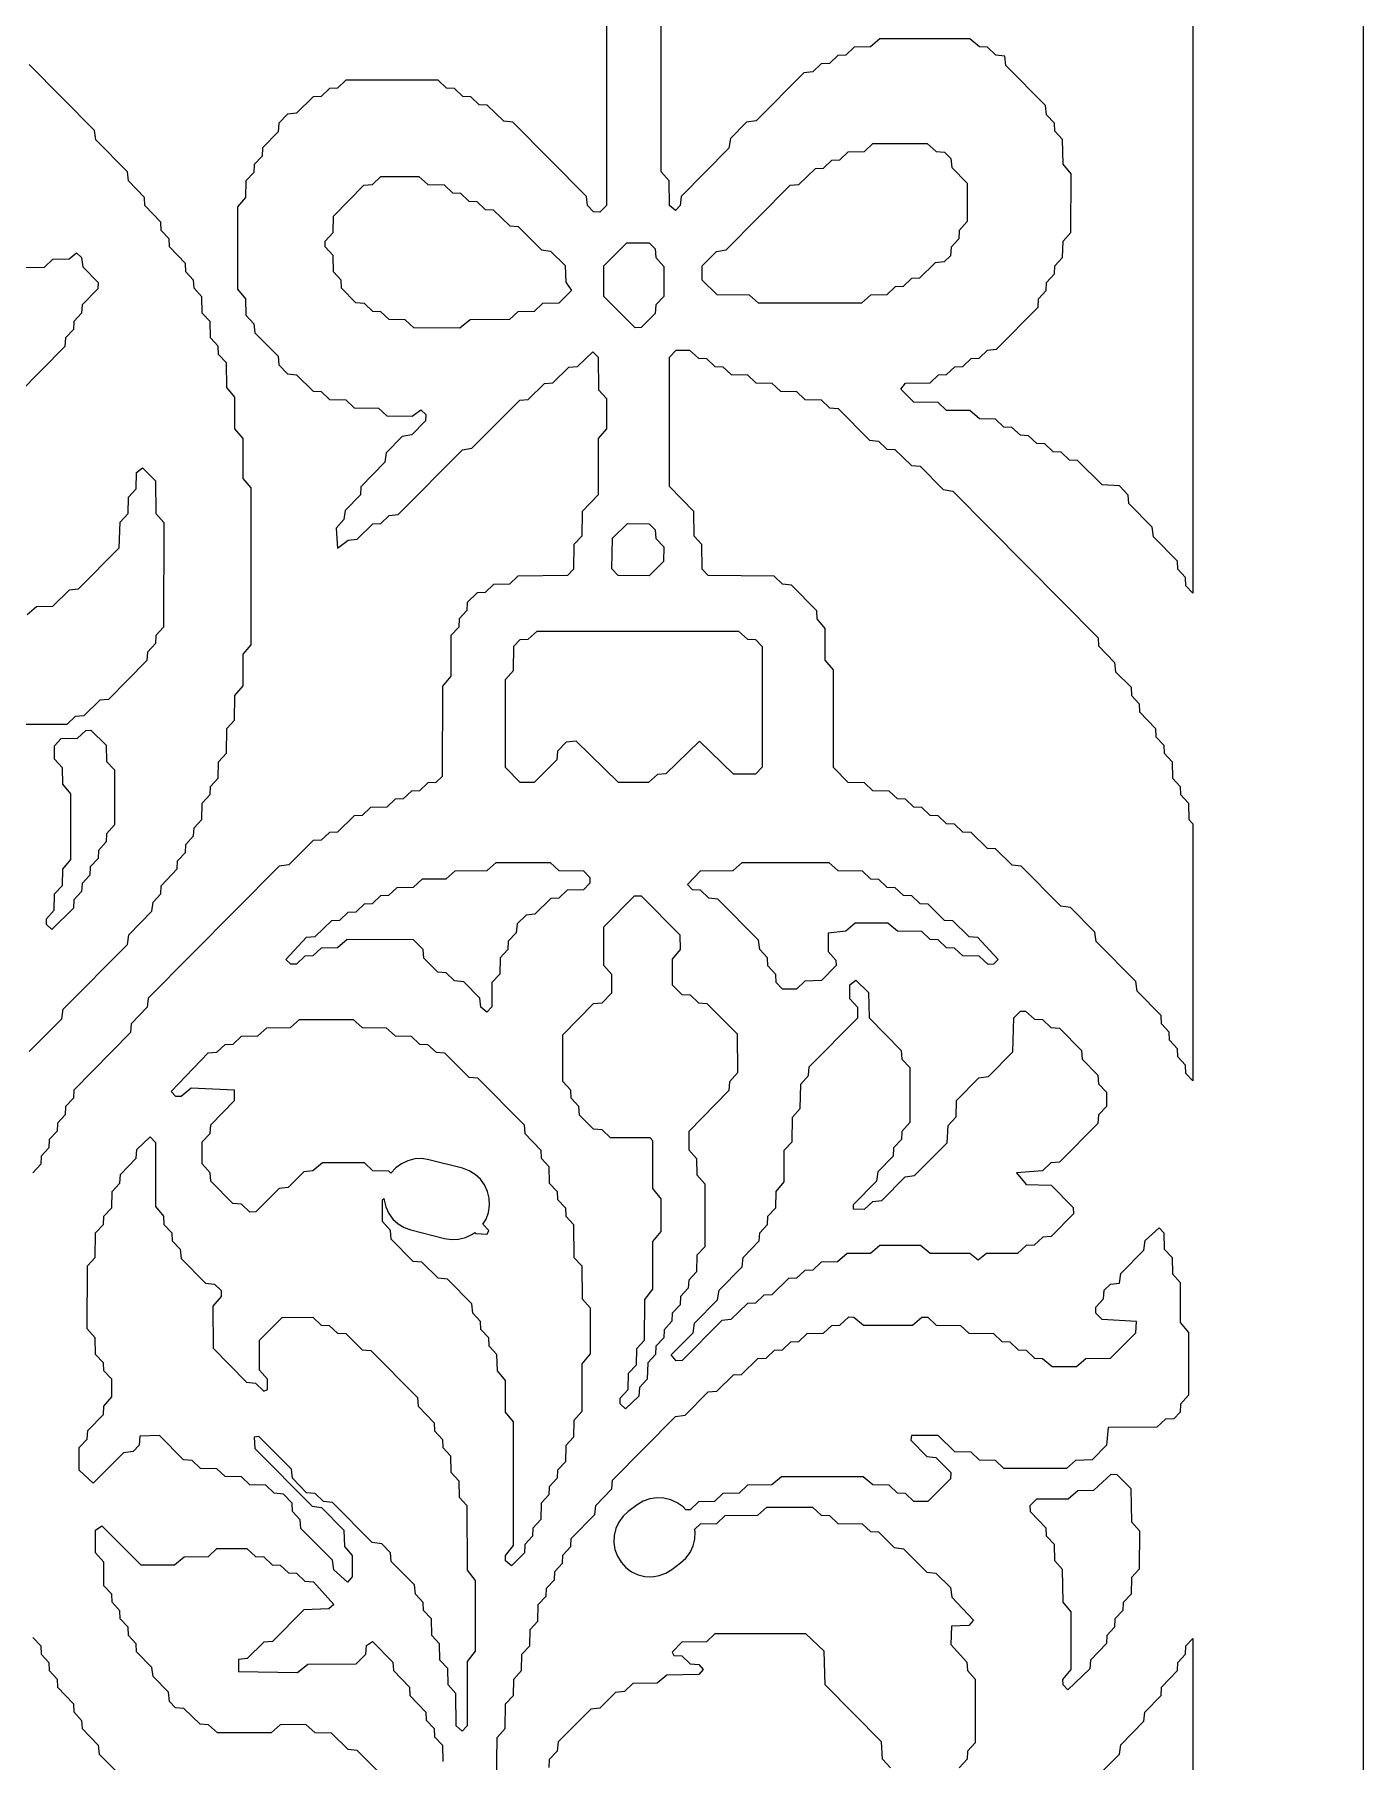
# Model space of a CAD drawing. Header units: millimetres. Extents: x 10 to 410, y 18 to 283.
# Drawn here: x 180.1 to 211.27, y 51.89 to 92.4 of the extents above; entities that cross this region are included whole.
import ezdxf

# ---------------------------------------------------------------- set-up
doc = ezdxf.new("R2010")
doc.units = ezdxf.units.MM
doc.layers.add('CUT', color=1, linetype='Continuous')

msp = doc.modelspace()

# ---------------------------------------------------------------- linework, layer by layer
at = {"layer": 'CUT'}
for points in [[(190.134, 21), (198.134, 21), (198.134, 24), (211.2679, 24), (211.2679, 144), (198.134, 144), (198.134, 147), (190.134, 147), (190.134, 144), (169.134, 144), (169.134, 147), (161.134, 147), (161.134, 144), (148, 144), (148, 24), (161.134, 24), (161.134, 21), (169.134, 21), (169.134, 24), (190.134, 24)], [(200.4707, 86.491), (200.2819, 86.4826), (200.0861, 86.2971), (199.705, 86.2888), (199.4957, 86.1005), (197.0791, 86.1005), (196.8699, 86.2888), (196.1041, 86.2971), (195.7589, 86.645), (195.7589, 86.977), (196.0927, 87.3172), (196.3168, 87.3493), (197.8235, 88.8681), (198.0237, 88.8841), (198.4118, 89.2635), (198.6006, 89.2718), (198.7964, 89.4573), (198.9852, 89.4657), (199.181, 89.6512), (199.5621, 89.6595), (199.7579, 89.8451), (201.0341, 89.8478), (201.2434, 89.6595), (201.4436, 89.6436), (201.5851, 89.4972), (201.609, 89.283), (201.9697, 88.9156), (201.9723, 88.0153), (201.7855, 87.8048), (201.7774, 87.6143), (201.5932, 87.4171), (201.5776, 87.2152), (201.4322, 87.0725), (201.2195, 87.0482), (200.8553, 86.6848), (200.6665, 86.6765)], [(192.6907, 86.3986), (192.3939, 86.1032), (192.0128, 86.0949), (191.817, 85.9094), (191.4359, 85.901), (191.2401, 85.7155), (190.3103, 85.7128), (190.0728, 85.519), (188.9889, 85.5216), (188.7931, 85.7072), (188.412, 85.7155), (188.2162, 85.901), (188.0274, 85.9094), (187.8316, 86.0949), (187.6314, 86.1109), (187.2976, 86.4511), (187.2894, 86.6416), (187.1053, 86.8388), (187.0971, 87.2232), (186.913, 87.4204), (186.913, 87.5586), (187.0971, 87.7558), (187.1053, 88.1402), (187.8237, 88.8681), (188.0239, 88.8841), (188.2197, 89.0696), (189.1113, 89.0723), (189.3206, 88.8841), (189.7017, 88.8758), (189.8975, 88.6902), (190.0863, 88.6819), (190.2821, 88.4964), (190.4709, 88.488), (190.6667, 88.3025), (190.8555, 88.2942), (191.2436, 87.9148), (191.4438, 87.8988), (191.9889, 87.3493), (192.2016, 87.3249), (192.5393, 86.9883), (192.555, 86.5926)], [(194.8545, 86.2573), (194.6703, 86.06), (194.6546, 85.8582), (194.3284, 85.5293), (194.1811, 85.5216), (193.4513, 86.2573), (193.4513, 86.977), (193.9888, 87.5187), (194.5093, 87.5187), (194.6546, 87.376), (194.6703, 87.1742), (194.8571, 86.9637)], [(204.3936, 71.927), (204.1695, 71.959), (203.2397, 72.8963), (203.027, 72.9207), (202.639, 73.3001), (202.4501, 73.3084), (202.0621, 73.6878), (201.8732, 73.6961), (201.6774, 73.8817), (201.4886, 73.89), (201.2928, 74.0755), (201.104, 74.0838), (200.9082, 74.2694), (200.7194, 74.2777), (200.5236, 74.4632), (200.3348, 74.4716), (200.139, 74.6571), (199.7579, 74.6654), (199.5621, 74.851), (199.181, 74.8593), (198.8358, 75.2072), (198.8332, 77.5022), (198.6435, 77.7274), (198.6409, 78.4715), (198.4512, 78.6967), (198.443, 78.8872), (197.8552, 79.4876), (197.6425, 79.512), (197.4468, 79.6975), (195.9004, 79.7135), (195.7589, 79.8598), (195.7508, 80.4381), (195.5666, 80.6353), (195.5585, 81.2135), (194.9897, 81.7985), (194.9871, 84.8312), (195.1426, 84.9985), (195.4573, 85.0012), (195.6666, 84.813), (195.8554, 84.8047), (196.0512, 84.6192), (196.24, 84.6108), (196.4358, 84.4253), (196.8169, 84.417), (197.0127, 84.2314), (197.3938, 84.2231), (197.5896, 84.0376), (197.9707, 84.0292), (198.1665, 83.8437), (198.5477, 83.8354), (198.7434, 83.6498), (198.9437, 83.6339), (199.6811, 82.8904), (199.8938, 82.8661), (200.0896, 82.6805), (200.2784, 82.6722), (200.6665, 82.2928), (200.8667, 82.2768), (201.4118, 81.7273), (201.6359, 81.6952), (205.0465, 78.2532), (205.0547, 78.0627), (205.4312, 77.6717), (205.4551, 77.4574), (205.8158, 77.0901), (205.8239, 76.8996), (206.0081, 76.7024), (206.0162, 76.5119), (206.3927, 76.1208), (206.4008, 75.9303), (206.585, 75.733), (206.5931, 75.5425), (206.7773, 75.3453), (206.7854, 74.961), (206.9696, 74.7637), (206.9777, 74.5732), (207.1619, 74.376), (207.17, 73.9917), (207.2679, 73.8869), (207.2679, 67.8597), (207.1049, 68.0343), (207.0967, 68.2248), (206.9126, 68.422), (206.9044, 68.6125), (206.7202, 68.8098), (206.7121, 69.0003), (206.5279, 69.1975), (206.5198, 69.388), (205.9585, 69.9616), (205.9271, 70.1871), (204.997, 71.1248), (204.9656, 71.3503)], [(193.7851, 79.7135), (193.641, 79.8732), (193.6511, 80.5909), (194.0022, 80.9302), (194.5093, 80.9275), (194.6546, 80.7848), (194.6703, 80.5829), (194.8545, 80.3857), (194.8469, 80.0424), (194.5093, 79.7058)], [(192.347, 75.3897), (191.817, 74.8593), (191.4888, 74.8593), (191.1437, 75.2072), (191.141, 77.2706), (191.3278, 77.4812), (191.336, 78.0594), (191.4888, 78.2134), (191.6777, 78.2217), (191.8869, 78.41), (196.6112, 78.41), (196.8204, 78.2217), (197.0092, 78.2134), (197.1647, 78.0461), (197.1647, 75.2205), (197.0092, 75.0532), (196.4887, 75.0532), (195.6913, 75.8252), (194.9053, 75.0608), (194.7051, 75.0448), (194.4958, 74.8566), (193.7965, 74.8593), (192.8033, 75.8259), (192.5659, 75.8042), (192.3627, 75.5915)], [(180.4993, 71.4091), (180.3747, 71.5238), (180.3747, 71.662), (180.5588, 71.8592), (180.567, 72.2435), (180.7511, 72.4408), (180.7593, 72.8251), (180.9489, 73.0503), (180.9489, 74.5943), (180.7593, 74.8195), (180.7511, 75.2038), (180.567, 75.401), (180.5643, 75.7197), (180.7198, 75.8871), (181.101, 75.8954), (181.2967, 76.0809), (181.4192, 76.0836), (181.7778, 75.733), (181.786, 75.3487), (181.9701, 75.1515), (181.9727, 73.8635), (181.786, 73.6529), (181.7778, 73.4624), (181.5937, 73.2652), (181.5855, 73.0747), (181.4014, 72.8775), (181.3932, 72.687), (181.2091, 72.4898), (181.2009, 72.2993), (181.0168, 72.102), (181.0086, 71.9115)], [(191.0165, 70.745), (191.0084, 70.3607), (190.8242, 70.1634), (190.8187, 69.5985), (190.7049, 69.4732), (190.5667, 69.5852), (190.5428, 69.7994), (190.1631, 70.1822), (189.9504, 70.2066), (189.7546, 70.3922), (189.5544, 70.4081), (189.2281, 70.7371), (189.2125, 70.9389), (188.9854, 71.1676), (187.4257, 71.1732), (187.2017, 70.9821), (186.8206, 70.9737), (186.6248, 70.7882), (186.436, 70.7799), (186.2402, 70.5943), (186.1043, 70.5943), (185.9923, 70.7072), (186.4775, 71.2267), (186.6778, 71.2427), (187.0658, 71.6221), (187.2547, 71.6305), (187.4504, 71.816), (187.6393, 71.8243), (187.8351, 72.0099), (188.0239, 72.0182), (188.2197, 72.2037), (188.4085, 72.212), (188.6043, 72.3976), (188.9854, 72.4059), (189.1946, 72.5941), (189.7546, 72.5998), (189.9639, 72.788), (190.7161, 72.7936), (190.9254, 72.9818), (192.1882, 72.9818), (192.3974, 72.7936), (192.9709, 72.7853), (193.1237, 72.6313), (193.1237, 72.4931), (192.9709, 72.3391), (192.5897, 72.3308), (192.3939, 72.1452), (192.2051, 72.1369), (191.8284, 71.7652), (191.6282, 71.7492), (191.4169, 71.5442), (191.393, 71.33), (191.2088, 71.1327), (191.2007, 70.9422)], [(202.698, 70.7072), (202.586, 70.5943), (202.4636, 70.5917), (202.2544, 70.7799), (201.8732, 70.7882), (201.6774, 70.9737), (201.4886, 70.9821), (201.2928, 71.1676), (201.104, 71.1759), (200.9082, 71.3615), (200.3348, 71.3698), (200.1108, 71.561), (199.3485, 71.561), (199.1246, 71.3698), (198.7087, 71.3267), (198.7087, 70.8899), (198.8928, 70.6927), (198.8955, 70.5678), (198.559, 70.2143), (198.1665, 70.1983), (197.9707, 70.0128), (197.6425, 70.0128), (197.4897, 70.1668), (197.4815, 70.3573), (197.2974, 70.5545), (197.2892, 70.745), (197.1051, 70.9422), (197.0812, 71.1564), (196.1245, 72.1209), (195.9118, 72.1452), (195.716, 72.3308), (195.5272, 72.3391), (195.4126, 72.4653), (195.7195, 72.7853), (196.4852, 72.7936), (196.6945, 72.9818), (198.7265, 72.9818), (198.9357, 72.7936), (199.5092, 72.7853), (199.705, 72.5998), (199.8938, 72.5914), (200.0896, 72.4059), (200.2784, 72.3976), (200.4742, 72.212), (200.663, 72.2037), (200.8588, 72.0182), (201.0476, 72.0099), (201.4357, 71.6305), (201.6245, 71.6221), (202.0126, 71.2427), (202.2128, 71.2267)], [(195.6318, 65.6556), (195.8186, 65.4451), (195.816, 63.9632), (195.6318, 63.766), (195.6237, 63.3817), (195.4395, 63.1844), (195.4314, 62.9939), (195.2472, 62.7967), (195.2391, 62.6062), (195.0549, 62.409), (195.0468, 62.2185), (194.8626, 62.0213), (194.8545, 61.8308), (194.6703, 61.6335), (194.6621, 61.443), (194.478, 61.2458), (194.4698, 60.8615), (194.2857, 60.6642), (194.27, 60.4624), (193.9606, 60.1652), (193.8359, 60.2799), (193.8359, 60.418), (194.02, 60.6152), (194.0282, 60.9996), (194.2124, 61.1968), (194.2205, 61.5812), (194.4047, 61.7784), (194.4102, 62.731), (194.6025, 62.9695), (194.6025, 64.0881), (194.7948, 64.3265), (194.7948, 65.0951), (194.6025, 65.3336), (194.6025, 66.4521), (194.534, 66.5206), (193.6042, 66.5233), (193.4084, 66.7088), (193.2082, 66.7248), (192.8819, 67.0537), (192.8662, 67.2555), (192.6821, 67.4527), (192.6739, 67.6432), (192.4898, 67.8405), (192.4871, 68.9346), (193.2082, 69.6759), (193.4084, 69.6918), (193.6354, 69.9206), (193.6354, 70.3573), (193.4487, 70.5678), (193.4513, 71.4681), (194.1697, 72.1961), (194.3284, 72.1961), (195.2315, 71.2856), (195.2391, 70.9422), (195.0494, 70.7171), (195.0549, 70.1144), (195.282, 69.8857), (195.4708, 69.8774), (195.6666, 69.6918), (195.8668, 69.6759), (196.5777, 68.9592), (196.5878, 68.0476), (196.401, 67.8371), (196.3854, 67.6353), (195.4395, 66.6739), (195.4395, 66.2372), (195.6237, 66.04)], [(199.7579, 65.0309), (199.9706, 65.0552), (200.5157, 65.6048), (200.7398, 65.6368), (201.5041, 66.4074), (201.5281, 66.8154), (201.7122, 67.0127), (201.7204, 67.397), (202.2464, 67.9311), (202.4705, 67.9631), (203.0426, 68.5398), (203.0665, 69.3356), (203.2193, 69.4897), (203.3418, 69.4924), (203.551, 69.3041), (203.7399, 69.2958), (203.9356, 69.1103), (204.1359, 69.0943), (204.6544, 68.5715), (204.6701, 68.3697), (205.039, 67.9899), (205.0547, 67.7881), (205.2388, 67.5909), (205.2388, 67.2589), (205.0547, 67.0617), (205.039, 66.8598), (204.1359, 65.9493), (203.9356, 65.9334), (203.7399, 65.7478), (203.1318, 65.7049), (203.3587, 65.4269), (203.9436, 65.4109), (204.4621, 64.8881), (204.4696, 64.7387), (203.9436, 64.2046), (203.7433, 64.1886), (203.5476, 64.0031), (203.3587, 63.9947), (203.1495, 63.8065), (202.4254, 63.8065), (202.2296, 63.6547), (202.0339, 63.8065), (201.104, 63.8092), (200.88, 64.0004), (199.9254, 64.0004), (199.7015, 63.8092), (199.1562, 63.8065), (198.9323, 63.6153), (198.5511, 63.607), (198.3554, 63.4215), (198.1665, 63.4132), (197.9707, 63.2276), (197.7819, 63.2193), (197.3938, 62.8399), (197.205, 62.8316), (197.0092, 62.646), (196.8204, 62.6377), (196.4323, 62.2583), (196.2196, 62.2339), (195.2899, 61.2967), (195.1426, 61.289), (195.0306, 61.4285), (195.5427, 61.9486), (195.5742, 62.1741), (196.1196, 62.724), (196.1511, 62.9495), (196.6966, 63.4994), (196.7205, 63.7137), (197.0969, 64.1047), (197.1051, 64.2952), (197.2892, 64.4925), (197.2974, 64.683), (197.4815, 64.8802), (197.4897, 65.2646), (197.6793, 65.4897), (197.682, 66.2339), (197.8661, 66.4311), (197.8743, 67.0093), (198.0584, 67.2065), (198.0666, 67.7847), (198.2507, 67.982), (198.2664, 68.1838), (199.4045, 69.339), (199.4045, 69.5818), (199.2204, 69.7791), (199.2204, 70.1111), (199.3585, 70.2231), (199.6545, 69.9285), (199.6702, 69.339), (200.4237, 68.5715), (200.4394, 68.3697), (200.6236, 68.1725), (200.6262, 66.8845), (200.4394, 66.6739), (200.4313, 66.4834), (200.2471, 66.2862), (200.239, 66.0957), (199.8783, 65.7283), (199.8468, 65.5028), (199.3014, 64.9529), (199.2997, 64.8591), (199.5621, 64.8453)], [(192.1622, 65.8461), (192.1704, 65.4618), (192.3545, 65.2646), (192.3627, 65.0741), (192.5468, 64.8768), (192.555, 64.6863), (192.7391, 64.4891), (192.7473, 63.717), (192.9314, 63.5198), (192.9396, 62.7477), (193.1264, 62.5372), (193.1264, 61.4564), (192.9341, 61.2179), (192.9341, 60.0993), (192.7473, 59.8888), (192.7391, 59.5044), (192.555, 59.3072), (192.5468, 58.9228), (192.3627, 58.7256), (192.3545, 58.5351), (192.1704, 58.3379), (192.1622, 58.1474), (191.9781, 57.9502), (191.9699, 57.5658), (191.7858, 57.3686), (191.7776, 57.1781), (191.5935, 56.9809), (191.5853, 56.7904), (191.2818, 56.4845), (191.1437, 56.5965), (191.141, 56.7213), (191.3333, 56.9598), (191.3333, 59.8609), (191.1437, 60.086), (191.141, 60.8302), (190.9514, 61.0553), (190.9432, 61.4397), (190.759, 61.6369), (190.7509, 61.8274), (190.5667, 62.0246), (190.5586, 62.2151), (190.3744, 62.4123), (190.3505, 62.6266), (189.7785, 63.2033), (189.5658, 63.2276), (189.1777, 63.607), (188.9775, 63.623), (188.4589, 64.1458), (188.4432, 64.3476), (188.2565, 64.5581), (188.2591, 65.0707), (188.2928, 65.1017), (188.2945, 65.0638), (188.3343, 64.902), (188.4048, 64.751), (188.5035, 64.6168), (188.6265, 64.5043), (188.769, 64.418), (188.9257, 64.3612), (189.7115, 64.1607), (189.8762, 64.1355), (190.0426, 64.1429), (190.2045, 64.1827), (190.3554, 64.2533), (190.4255, 64.3048), (190.4505, 64.2798), (190.716, 64.2637), (190.7509, 64.3475), (190.6139, 64.4943), (190.6884, 64.6175), (190.7452, 64.7741), (190.7704, 64.9388), (190.763, 65.1053), (190.7232, 65.2671), (190.6526, 65.418), (190.554, 65.5523), (190.431, 65.6648), (190.2884, 65.7511), (190.1318, 65.8079), (189.346, 66.0084), (189.1813, 66.0336), (189.0148, 66.0261), (188.853, 65.9864), (188.7021, 65.9158), (188.5678, 65.8171), (188.4558, 65.6947), (188.4085, 65.7395), (188.0274, 65.7478), (187.8316, 65.9334), (186.8488, 65.939), (186.6248, 65.7478), (186.4121, 65.7234), (186.0479, 65.3601), (185.8352, 65.3357), (185.2901, 64.7862), (185.1428, 64.7785), (184.947, 64.964), (184.7468, 64.98), (184.2282, 65.5028), (184.2126, 65.7046), (184.0258, 65.9152), (184.0284, 66.4277), (184.2126, 66.6249), (184.2282, 66.8268), (184.7895, 67.4004), (184.7894, 67.6434), (183.7719, 67.6837), (183.5345, 67.4899), (183.4121, 67.4926), (183.3001, 67.6054), (184.1699, 68.5127), (184.3701, 68.5287), (184.5659, 68.7142), (184.7547, 68.7225), (184.9505, 68.9081), (185.3316, 68.9164), (185.5409, 69.1046), (186.1009, 69.1103), (186.3101, 69.2985), (187.5729, 69.2985), (187.7821, 69.1103), (188.3421, 69.1046), (188.5513, 68.9164), (188.9325, 68.9081), (189.1283, 68.7225), (189.3171, 68.7142), (189.5129, 68.5287), (189.7131, 68.5127), (190.2821, 67.9471), (190.4823, 67.9311), (191.5778, 66.8268), (191.5935, 66.6249), (191.9699, 66.2339), (191.9781, 66.0434)], [(185.4744, 60.5804), (185.5586, 60.6151), (185.5587, 60.8581), (185.3719, 61.0686), (185.3745, 61.7751), (185.9006, 62.3091), (186.6248, 62.3168), (186.8206, 62.1313), (187.0094, 62.1229), (187.2052, 61.9374), (187.394, 61.9291), (187.7821, 61.5497), (187.9823, 61.5337), (189.0778, 60.4293), (189.0935, 60.2275), (189.47, 59.8364), (189.4781, 59.6459), (189.6623, 59.4487), (189.6704, 59.2582), (189.8546, 59.061), (189.8627, 58.6766), (190.0469, 58.4794), (190.055, 58.0951), (190.2392, 57.8978), (190.2418, 56.3782), (190.4341, 56.1398), (190.4341, 54.4774), (190.2418, 54.2389), (190.2418, 52.7326), (190.128, 52.6073), (189.9872, 52.7326), (189.9817, 53.4914), (189.7975, 53.6886), (189.7894, 54.073), (189.6052, 54.2702), (189.5971, 54.6545), (189.4129, 54.8518), (189.4048, 55.2361), (189.2206, 55.4333), (189.2125, 55.6238), (189.0283, 55.8211), (189.0044, 56.0353), (188.4589, 56.5852), (188.4432, 56.787), (188.24, 56.9997), (188.016, 57.0317), (187.0862, 57.969), (186.8735, 57.9934), (186.6778, 58.1789), (186.4775, 58.1949), (186.1438, 58.5351), (186.1199, 58.7493), (185.3555, 59.5199), (185.2475, 59.5012), (185.2632, 59.2345), (186.6044, 57.8824), (186.8285, 57.8503), (187.3546, 57.3162), (187.3628, 56.9319), (187.5496, 56.7213), (187.5496, 56.2221), (187.4357, 56.0968), (187.1128, 56.3913), (187.0814, 56.6169), (186.3436, 57.3606), (186.3279, 57.5625), (186.1438, 57.7597), (186.1356, 57.9502), (185.9324, 58.1629), (185.7197, 58.1872), (185.5239, 58.3728), (185.1428, 58.3811), (184.947, 58.5666), (184.5659, 58.575), (184.3701, 58.7605), (183.989, 58.7688), (183.7932, 58.9544), (183.593, 58.9703), (183.024, 59.5359), (182.5692, 59.5221), (182.547, 59.3106), (182.4055, 59.1642), (182.1815, 59.1322), (181.4743, 58.4231), (181.1439, 58.729), (181.1439, 59.2549), (181.328, 59.4521), (181.3437, 59.6539), (181.7126, 60.0337), (181.7208, 60.2242), (181.9104, 60.4493), (181.9049, 60.8581), (181.7208, 61.0553), (181.7126, 61.2458), (181.5285, 61.443), (181.5203, 61.8274), (181.3335, 62.038), (181.3362, 63.5198), (181.5203, 63.717), (181.5285, 64.2952), (181.7126, 64.4925), (181.7208, 64.683), (181.9049, 64.8802), (181.9131, 65.2646), (182.0972, 65.4618), (182.1129, 65.6636), (182.4818, 66.0434), (182.4975, 66.2452), (182.807, 66.5424), (182.9343, 66.4144), (182.9343, 64.9081), (183.1239, 64.683), (183.1321, 64.4925), (183.3162, 64.2952), (183.3244, 64.1047), (183.5085, 63.9075), (183.5324, 63.6933), (184.1045, 63.1166), (184.3172, 63.0922), (184.4701, 62.9382), (184.4701, 62.8001), (184.2804, 62.5749), (184.2859, 61.5846), (185.066, 60.7903), (185.2787, 60.7659)], [(204.2203, 53.6886), (204.2177, 53.8134), (204.41, 54.0519), (204.41, 55.4021), (204.2203, 55.6272), (204.2121, 56.3993), (204.028, 56.5965), (204.0198, 56.9809), (203.8357, 57.1781), (203.8275, 57.3686), (203.4586, 57.7484), (203.4511, 57.8978), (203.604, 58.0519), (204.3415, 58.0545), (204.5655, 58.2457), (204.9466, 58.254), (205.3481, 58.6361), (205.482, 58.6258), (205.8082, 58.2969), (205.8239, 57.5135), (206.0107, 57.3029), (206.0081, 56.4027), (205.8239, 56.2054), (205.8158, 55.8211), (205.6316, 55.6238), (205.6235, 55.4333), (205.4393, 55.2361), (205.4312, 55.0456), (205.247, 54.8484), (205.2388, 54.6579), (204.8624, 54.2668), (204.8467, 54.065), (204.3315, 53.5766)]]:
    msp.add_lwpolyline(points, close=True, dxfattribs=at)
for points in [[(193.511, 105.3805), (193.5083, 88.3897), (193.3555, 88.2357), (193.2082, 88.2434), (193.0667, 88.3897), (193.0428, 88.6039), (191.3169, 90.3438), (191.1042, 90.3682), (190.7161, 90.7476), (190.5273, 90.7559), (190.3315, 90.9414), (190.1427, 90.9498), (189.9469, 91.1353), (189.7581, 91.1436), (189.5623, 91.3292), (187.3975, 91.3292), (187.2017, 91.1436), (187.0129, 91.1353), (186.8171, 90.9498), (186.6283, 90.9414), (186.2402, 90.562), (186.0275, 90.5377), (185.8243, 90.325), (185.8087, 90.1232), (185.4397, 89.7434), (185.4316, 89.5529), (185.2474, 89.3557), (185.2393, 89.1652), (185.0551, 88.968), (185.047, 88.5836), (184.8573, 88.3584), (184.8573, 86.4267), (185.047, 86.2015), (185.0551, 85.8172), (185.2393, 85.62), (185.2632, 85.4057), (185.8087, 84.8558), (185.8243, 84.654), (186.0275, 84.4413), (186.2402, 84.417), (186.6283, 84.0376), (186.8171, 84.0292), (187.0129, 83.8437), (187.394, 83.8354), (187.5898, 83.6498), (188.1633, 83.6415), (188.359, 83.456), (188.9572, 83.4503), (189.153, 83.6022), (189.2776, 83.4875), (189.2701, 83.338), (188.9439, 83.0091), (188.7198, 82.9771), (188.34, 82.5943), (188.3086, 82.3687), (187.7474, 81.7951), (187.7392, 81.6046), (187.3785, 81.2372), (187.3546, 81.023), (187.1705, 80.8258), (187.2055, 80.3541), (187.4504, 80.5397), (187.6631, 80.5641), (188.0274, 80.9275), (188.2162, 80.9358), (188.412, 81.1213), (188.6247, 81.1457), (190.1313, 82.6646), (190.3554, 82.6966), (191.4774, 83.8277), (191.6777, 83.8437), (192.0543, 84.2154), (192.2546, 84.2314), (192.6313, 84.6032), (192.8315, 84.6192), (193.1914, 84.9592), (193.3187, 84.8312), (193.3242, 84.0724), (193.511, 83.8619), (193.5083, 83.1555), (193.3187, 82.9303), (193.316, 81.6046), (192.9396, 81.2135), (192.9314, 80.6353), (192.7473, 80.4381), (192.7391, 79.8598), (192.5976, 79.7135), (191.4359, 79.6975), (191.2401, 79.512), (190.859, 79.5036), (190.6632, 79.3181), (190.4744, 79.3098), (190.2473, 79.081), (190.2392, 78.8905), (190.055, 78.6933), (190.0469, 78.5028), (189.8627, 78.3056), (189.8572, 77.353), (189.6649, 77.1145), (189.6547, 75.002), (189.5094, 74.8593), (189.3206, 74.851), (189.1248, 74.6654), (188.9359, 74.6571), (188.7402, 74.4716), (188.5513, 74.4632), (188.3556, 74.2777), (187.9744, 74.2694), (187.7787, 74.0838), (187.5898, 74.0755), (187.2017, 73.6961), (187.0129, 73.6878), (186.8171, 73.5023), (186.6283, 73.4939), (186.0593, 72.9283), (185.8352, 72.8963), (182.7632, 69.7994), (182.7393, 69.5852), (182.3629, 69.1941), (182.3472, 68.9923), (181.0168, 67.6432), (181.0086, 67.4527), (180.8244, 67.2555), (180.8163, 67.065), (180.6321, 66.8678), (180.624, 66.6773), (180.4398, 66.4801), (180.4317, 66.2896), (180.2475, 66.0923), (180.2394, 65.9018), (180.0552, 65.7046)], [(207.2679, 92.8852), (207.2679, 79.2975), (207.1049, 79.4721), (207.0967, 79.6626), (206.9126, 79.8598), (206.9044, 80.0503), (206.3432, 80.624), (206.3117, 80.8495), (205.7662, 81.3994), (205.7506, 81.6012), (205.5474, 81.8139), (205.1424, 81.8383), (204.562, 82.4115), (204.3732, 82.4199), (204.1774, 82.6054), (203.9886, 82.6137), (203.7928, 82.7993), (203.604, 82.8076), (203.4082, 82.9931), (203.2193, 83.0015), (203.0236, 83.187), (202.8347, 83.1953), (202.639, 83.3808), (202.2578, 83.3892), (202.0339, 83.5803), (201.4886, 83.583), (201.2928, 83.7686), (200.7194, 83.7769), (200.4151, 84.0836), (200.5271, 84.2231), (201.1005, 84.2314), (201.2963, 84.417), (201.4851, 84.4253), (201.6809, 84.6108), (201.8698, 84.6192), (202.0655, 84.8047), (202.2544, 84.813), (202.4501, 84.9985), (202.6628, 85.0229), (203.6352, 86.011), (203.6434, 86.2015), (203.8275, 86.3988), (203.8357, 86.5893), (204.0198, 86.7865), (204.028, 86.977), (204.2121, 87.1742), (204.2203, 87.5586), (204.4044, 87.7558), (204.41, 89.1339), (204.2203, 89.359), (204.2121, 89.9373), (204.028, 90.1345), (204.0198, 90.325), (203.8357, 90.5222), (203.8118, 90.7364), (202.8817, 91.674), (202.852, 91.8969), (202.6424, 91.9191), (202.4467, 92.1046), (202.2578, 92.1129), (202.0339, 92.3041), (199.9254, 92.3041), (199.7015, 92.1129), (199.3203, 92.1046), (199.1246, 91.9191), (198.9357, 91.9107), (198.74, 91.7252), (198.5511, 91.7169), (198.3554, 91.5313), (198.1427, 91.507), (197.0206, 90.3758), (196.7965, 90.3438), (196.4168, 89.961), (196.3854, 89.7354), (195.263, 88.6039), (195.2391, 88.3897), (195.1279, 88.2777), (194.9897, 88.3897), (194.9816, 88.968), (194.7948, 89.1785), (194.7948, 104.8366)], [(179.971, 68.5447), (180.7354, 69.3153), (180.7668, 69.5408), (182.2738, 71.06), (182.3052, 71.2856), (182.8507, 71.8355), (182.8746, 72.0497), (183.0587, 72.2469), (183.0669, 72.4374), (183.4433, 72.8285), (183.4515, 73.019), (183.6356, 73.2162), (183.6438, 73.4067), (183.828, 73.6039), (183.8361, 73.7944), (184.0203, 73.9917), (184.0284, 74.376), (184.2126, 74.5732), (184.2207, 74.7637), (184.4049, 74.961), (184.413, 75.3453), (184.5972, 75.5425), (184.6053, 76.1208), (184.7895, 76.318), (184.7976, 76.8962), (184.9873, 77.1214), (184.9899, 77.8655), (185.1796, 78.0907), (185.1796, 81.7672), (184.9899, 81.9923), (184.9873, 82.9303), (184.7976, 83.1555), (184.795, 83.8996), (184.6053, 84.1248), (184.5972, 84.703), (184.413, 84.9002), (184.4049, 85.0907), (184.2207, 85.288), (184.2126, 85.6723), (184.0284, 85.8695), (184.0203, 86.2539), (183.8361, 86.4511), (183.828, 86.6416), (183.6438, 86.8388), (183.6356, 87.0293), (183.2592, 87.4204), (183.251, 87.6109), (183.0669, 87.8081), (183.0587, 87.9986), (182.6823, 88.3897), (182.6741, 88.5802), (182.2977, 88.9713), (182.2738, 89.1855), (181.536, 89.9293), (181.5046, 90.1548), (179.971, 91.7008)], [(179.5795, 86.9398), (180.3317, 86.9455), (180.5275, 87.131), (180.9087, 87.1393), (181.0762, 87.2856), (181.2009, 87.1709), (181.2248, 86.9566), (181.5855, 86.5893), (181.578, 86.4398), (181.2091, 86.06), (181.2009, 85.8695), (181.0168, 85.6723), (181.0086, 85.4818), (180.8244, 85.2846), (180.8088, 85.0828), (179.7133, 83.9784)], [(179.9189, 78.7977), (180.1429, 78.9889), (180.524, 78.9972), (180.9121, 79.3766), (181.1248, 79.4009), (182.0815, 80.3654), (182.1054, 80.9673), (182.2895, 81.1645), (182.2977, 81.5489), (182.4818, 81.7461), (182.49, 82.1305), (182.6281, 82.2425), (182.9316, 81.9366), (182.9398, 81.1645), (183.1266, 80.954), (183.1239, 78.5028), (182.9398, 78.3056), (182.9316, 78.1151), (182.7475, 77.9179), (182.7318, 77.7161), (181.8286, 76.8056), (181.6284, 76.7896), (181.2517, 76.4178), (181.0515, 76.4019), (180.8557, 76.2163), (179.7583, 76.2163)], [(190.9083, 49.7241), (190.9487, 52.4564), (191.1355, 52.6669), (191.1437, 53.2452), (191.3278, 53.4424), (191.336, 53.8267), (191.5201, 54.024), (191.5283, 54.4083), (191.7124, 54.6056), (191.7206, 54.9899), (191.9047, 55.1871), (191.9129, 55.5715), (192.097, 55.7687), (192.1052, 55.9592), (192.2893, 56.1564), (192.2975, 56.3469), (192.4816, 56.5442), (192.4898, 56.7347), (192.6739, 56.9319), (192.6821, 57.1224), (193.2351, 57.6836), (193.259, 57.8978), (193.6354, 58.2889), (193.6511, 58.4907), (195.1312, 59.9828), (195.3553, 60.0148), (195.9004, 60.5644), (196.1006, 60.5804), (196.4887, 60.9598), (196.6776, 60.9681), (197.0656, 61.3475), (197.2545, 61.3558), (197.4502, 61.5414), (197.6391, 61.5497), (197.8348, 61.7352), (198.0237, 61.7435), (198.2195, 61.9291), (198.6006, 61.9374), (198.7964, 62.1229), (198.9852, 62.1313), (199.1944, 62.3195), (199.3169, 62.3168), (199.5408, 62.1256), (200.6877, 62.1256), (200.9117, 62.3168), (201.0476, 62.3168), (201.2434, 62.1313), (201.8168, 62.1229), (202.0126, 61.9374), (202.586, 61.9291), (202.7818, 61.7435), (202.9706, 61.7352), (203.1664, 61.5497), (203.3553, 61.5414), (203.551, 61.3558), (203.7399, 61.3475), (203.9638, 61.1563), (204.5338, 61.1563), (204.7578, 61.3475), (205.3312, 61.3558), (205.9271, 61.9486), (205.9428, 62.2152), (205.1424, 62.2583), (204.9895, 62.4123), (204.9895, 62.5505), (205.1737, 62.7477), (205.1893, 62.9495), (205.3347, 63.0922), (205.5443, 63.1145), (205.5739, 63.3373), (206.1194, 63.8872), (206.1509, 64.1127), (206.4738, 64.4073), (206.585, 64.2952), (206.5931, 63.9109), (206.7773, 63.7137), (206.7854, 63.3293), (206.9696, 63.1321), (206.9722, 62.1941), (207.1645, 61.9556), (207.1645, 60.4871), (206.9777, 60.2765), (206.9696, 60.086), (206.8167, 59.932), (206.6279, 59.9237), (206.4187, 59.7354), (205.2819, 59.7299), (205.2388, 59.3106), (204.9051, 58.9703), (204.5125, 58.9544), (204.3033, 58.7661), (202.8347, 58.7688), (202.639, 58.9544), (202.2578, 58.9627), (202.0621, 59.1482), (201.6809, 59.1565), (201.2928, 59.5359), (200.6666, 59.536), (200.6475, 59.4284), (201.0272, 59.0455), (201.2399, 59.0212), (201.5851, 58.6733), (201.5776, 58.5238), (201.0476, 57.9934), (200.7194, 57.9934), (200.5236, 58.1789), (200.3348, 58.1872), (200.139, 58.3728), (199.7579, 58.3811), (199.5339, 58.5723), (197.6178, 58.5723), (197.3938, 58.3811), (196.8204, 58.3728), (196.6246, 58.1872), (196.2435, 58.1789), (196.0477, 57.9934), (195.6666, 57.985), (195.4708, 57.7995), (195.371, 57.7951), (195.3075, 57.8644), (195.1731, 57.9629), (195.0221, 58.0333), (194.8602, 58.0729), (194.6937, 58.0802), (194.5291, 58.0548), (194.3725, 57.9978), (194.23, 57.9114), (194.023, 57.756), (193.9002, 57.6435), (193.8017, 57.5091), (193.7313, 57.3581), (193.6917, 57.1962), (193.6844, 57.0297), (193.7098, 56.865), (193.7668, 56.7085), (193.8532, 56.566), (193.9658, 56.4432), (194.1002, 56.3447), (194.2512, 56.2743), (194.4131, 56.2347), (194.5796, 56.2274), (194.7443, 56.2528), (194.9008, 56.3098), (195.0433, 56.3962), (195.2503, 56.5515), (195.3731, 56.6641), (195.4716, 56.7985), (195.5421, 56.9495), (195.5816, 57.1114), (195.5889, 57.2779), (195.5797, 57.3378), (195.7195, 57.4703), (196.1006, 57.4786), (196.2964, 57.6641), (197.0622, 57.6725), (197.2714, 57.8607), (198.3419, 57.8607), (198.5511, 57.6725), (198.74, 57.6641), (198.9357, 57.4786), (199.5092, 57.4703), (199.705, 57.2847), (199.8938, 57.2764), (200.258, 56.9131), (200.4821, 56.881), (201.0272, 56.3315), (201.2399, 56.3071), (201.5776, 55.9705), (201.609, 55.745), (202.1238, 55.2116), (202.0091, 55.0855), (201.6072, 55.0632), (201.5877, 54.6335), (201.9622, 54.2258), (201.9779, 54.024), (202.162, 53.8267), (202.162, 52.3316), (201.9779, 52.1343), (201.9697, 51.9439), (201.7855, 51.7466)], [(188.2083, 51.6036), (187.6631, 52.1532), (187.4504, 52.1775), (187.0624, 52.5569), (186.6812, 52.5653), (186.4573, 52.7564), (185.8591, 52.7508), (185.6499, 52.5626), (184.387, 52.5626), (184.1778, 52.7508), (183.9776, 52.7668), (183.6009, 53.1385), (183.4007, 53.1545), (183.2592, 53.3009), (183.2353, 53.5151), (182.8746, 53.8825), (182.8507, 54.0967), (182.49, 54.464), (182.4818, 54.6545), (182.2977, 54.8518), (182.2895, 55.0423), (182.1054, 55.2395), (182.0972, 55.43), (181.9131, 55.6272), (181.9049, 55.8177), (181.7208, 56.0149), (181.7181, 56.5652), (181.5285, 56.7904), (181.5285, 57.3162), (181.678, 57.4206), (182.5899, 56.5093), (183.3804, 56.5037), (183.6044, 56.6948), (184.1778, 56.7032), (184.3736, 56.8887), (185.0729, 56.8914), (185.2822, 56.7032), (185.471, 56.6948), (185.6668, 56.5093), (185.8556, 56.501), (186.0514, 56.3154), (186.2402, 56.3071), (186.436, 56.1216), (186.6362, 56.1056), (187.1139, 55.5747), (186.996, 55.4705), (186.4121, 55.4488), (185.6747, 54.7054), (185.4745, 54.6894), (185.0864, 54.31), (184.8768, 54.2878), (184.8768, 54.003), (186.265, 53.9835), (186.5024, 54.1773), (187.6393, 54.183), (187.8663, 54.4117), (187.882, 54.6135), (188.024, 54.7066), (188.5009, 54.2258), (188.5166, 54.024), (188.893, 53.6329), (188.9012, 53.4424), (189.2776, 53.0513), (189.2858, 52.8608), (189.47, 52.6636), (189.4781, 52.4731), (189.6623, 52.2759), (189.6704, 51.8915)], [(180.0552, 54.7994), (180.2394, 54.6022), (180.2475, 54.4117), (180.4317, 54.2145), (180.4398, 54.024), (180.624, 53.8267), (180.6321, 53.6362), (181.0086, 53.2452), (181.0168, 53.0547), (181.2009, 52.8574), (181.2091, 52.6669), (181.5855, 52.2759), (181.6094, 52.0616), (182.5395, 51.124)], [(200.1738, 51.7466), (199.9896, 51.9439), (199.9657, 52.3519), (198.6435, 53.6886), (198.6196, 54.4844), (198.1878, 54.8889), (196.0512, 54.8833), (195.8554, 54.6977), (195.282, 54.6894), (195.0549, 54.4606), (195.0898, 54.3767), (195.2785, 54.3685), (195.4743, 54.183), (195.6745, 54.167), (195.7778, 54.0485), (195.6745, 53.93), (194.9256, 53.9196), (194.7016, 53.7284), (194.1281, 53.7201), (193.9324, 53.5346), (193.7197, 53.5102), (193.3555, 53.1469), (193.1428, 53.1225), (192.3784, 52.3519), (192.3545, 52.1377), (192.1704, 51.9405), (192.1622, 51.75)], [(203.2397, 49.7402), (205.5425, 52.0616), (205.5739, 52.2872), (206.1194, 52.8371), (206.1433, 53.0513), (206.5198, 53.4424), (206.5279, 53.6329), (206.9044, 54.024), (206.9126, 54.2145), (207.0967, 54.4117), (207.1049, 54.6022), (207.2679, 54.7768), (207.2679, 46.811)]]:
    msp.add_lwpolyline(points, dxfattribs=at)

doc.saveas('drawing.dxf')
